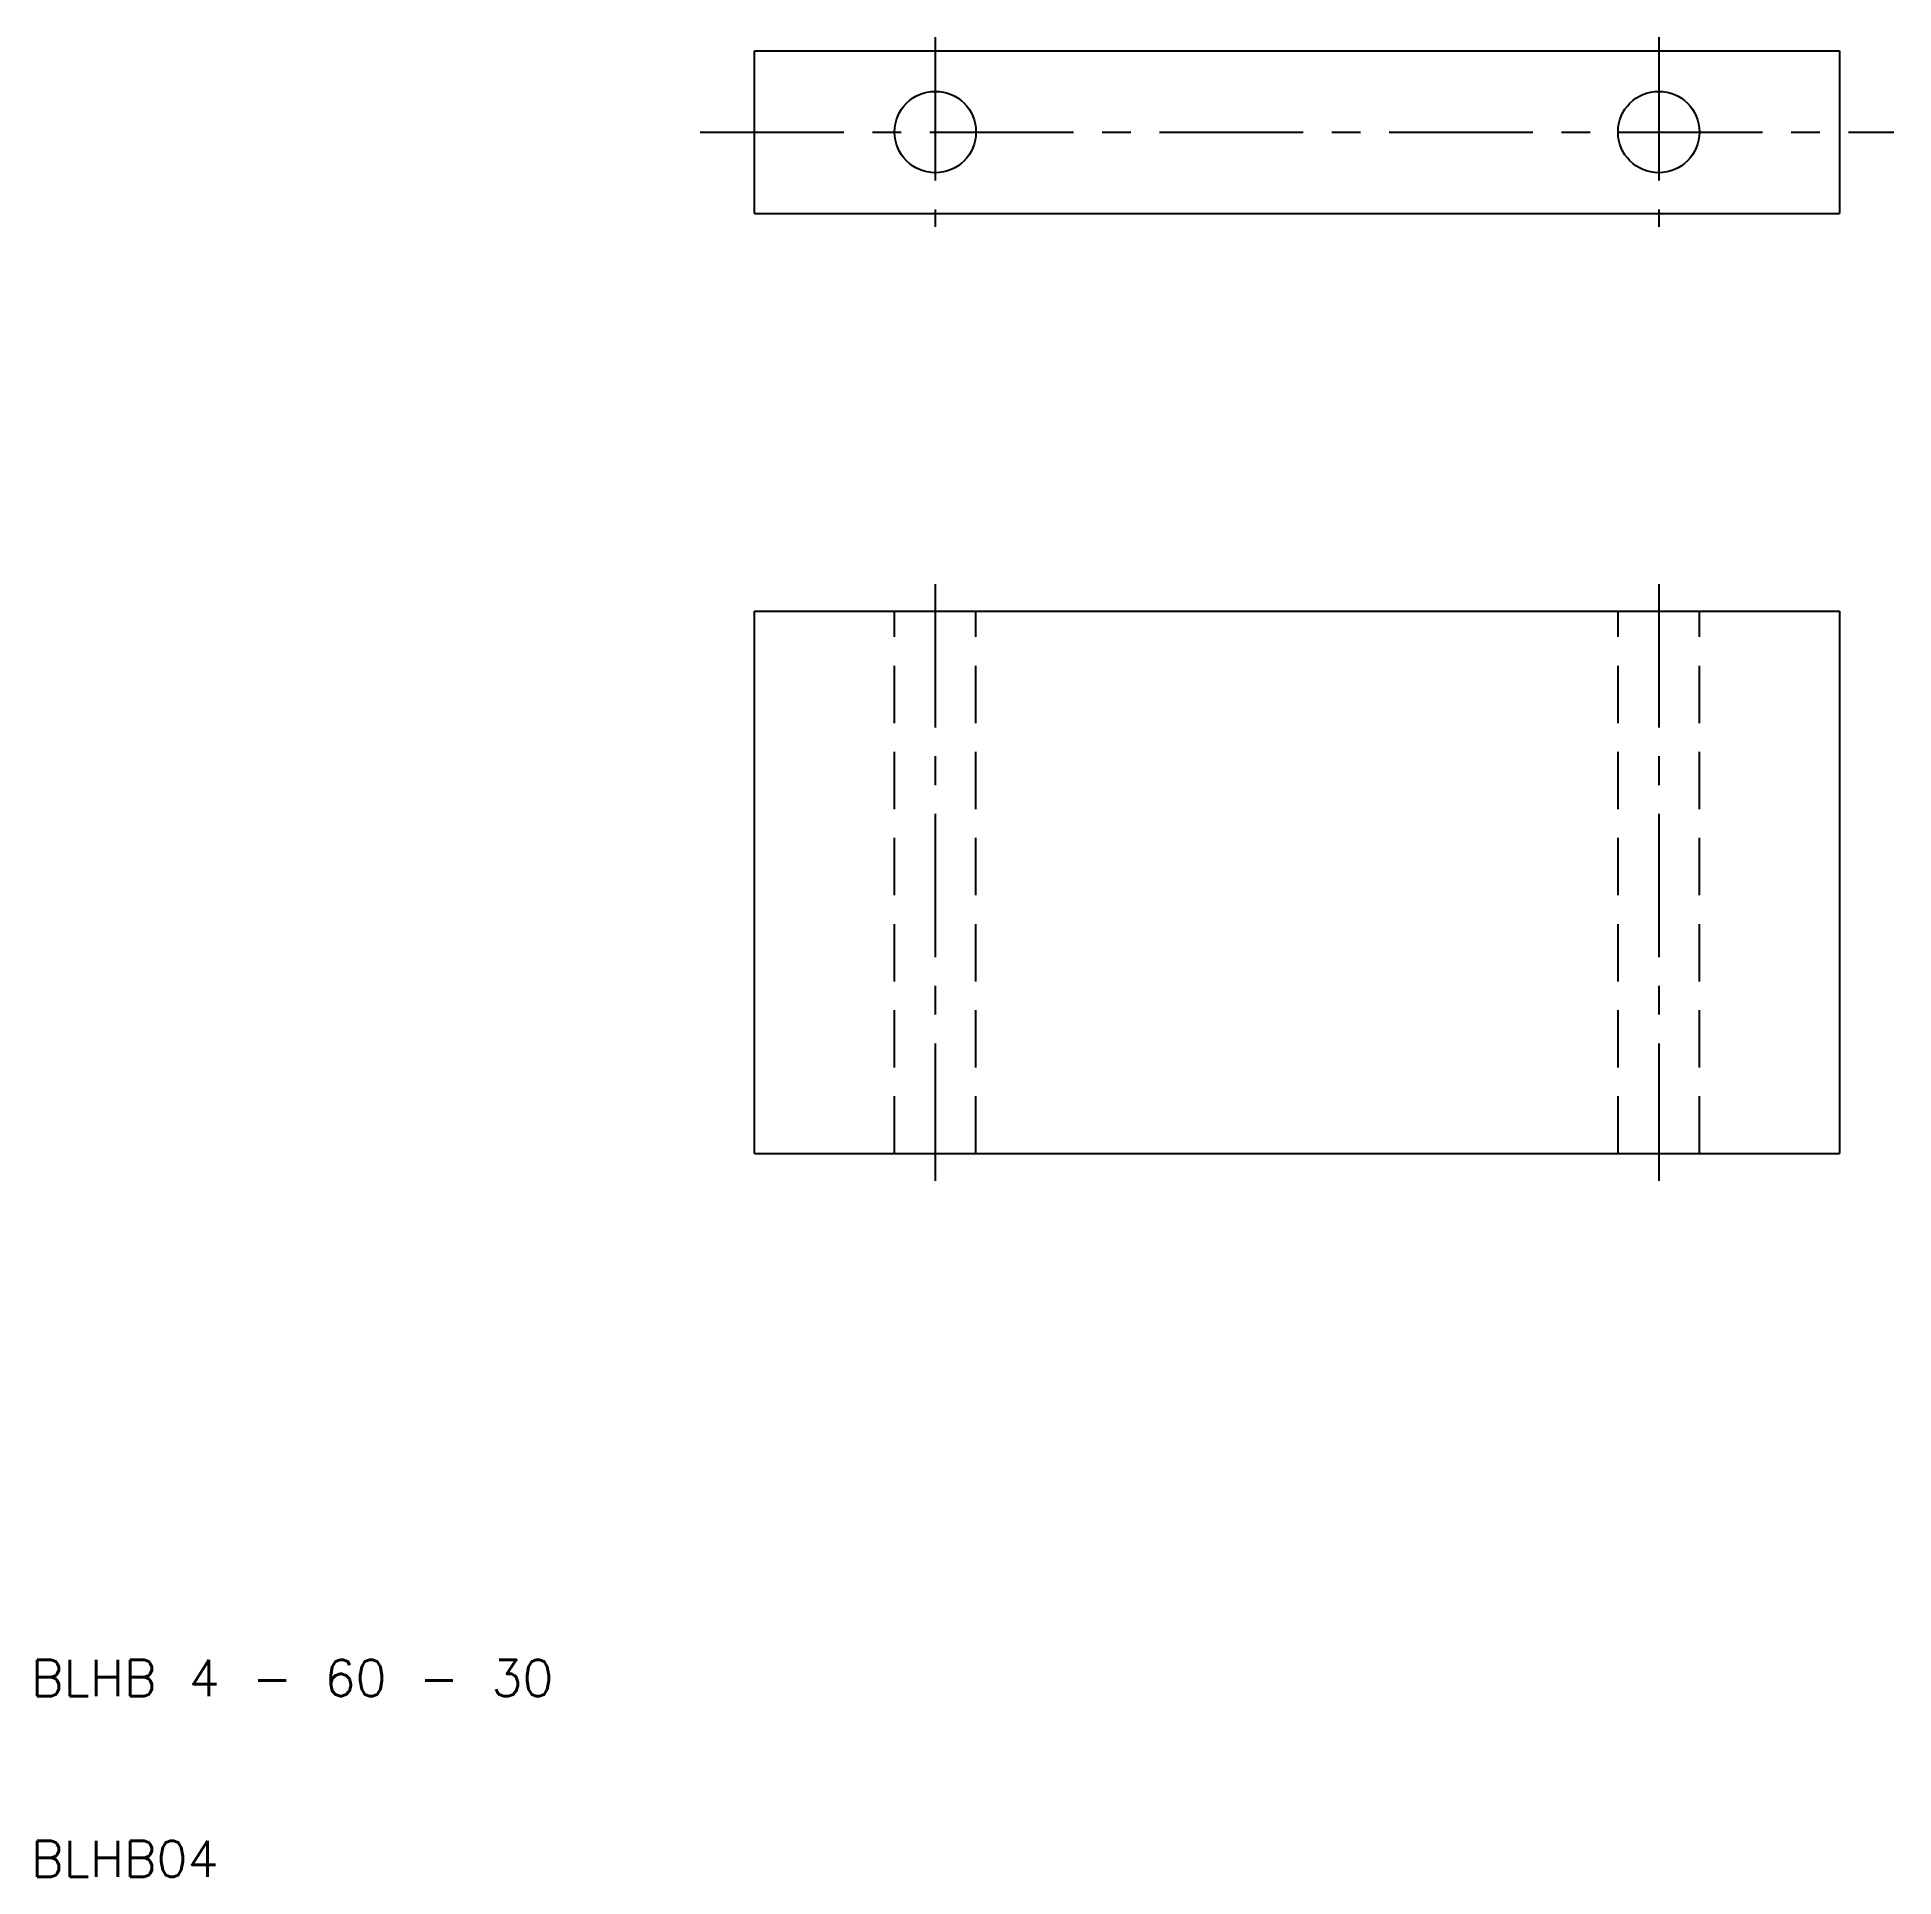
# Model space of a CAD drawing. Extents: x 10 to 113, y 10 to 112.
import ezdxf

# ---------------------------------------------------------------- set-up
doc = ezdxf.new("R2010")
doc.units = 0
doc.header["$LTSCALE"] = 0.25
doc.linetypes.add('CENTER', pattern=[50.8, 31.75, -6.35, 6.35, -6.35])
doc.linetypes.add('DASHED', pattern=[19.05, 12.7, -6.35])
doc.layers.get('0').update_dxf_attribs({"linetype": 'CONTINUOUS'})
doc.layers.add('CENTER', color=1, linetype='CENTER')
doc.styles.get("Standard").update_dxf_attribs({"font": 'txt.shx', "bigfont": 'extfont.shx'})

msp = doc.modelspace()

# ---------------------------------------------------------------- linework, layer by layer
for p, q in [((50, 111), (110, 111)), ((50, 102), (50, 111)), ((110, 111), (110, 102)), ((50, 102), (110, 102)), ((50, 80), (110, 80)), ((50, 50), (50, 80)), ((110, 80), (110, 50)), ((50, 50), (110, 50))]:
    msp.add_line(p, q)
at = {"color": 3, "linetype": 'DASHED'}
for p, q in [((57.75, 50), (57.75, 80)), ((62.25, 50), (62.25, 80)), ((97.75, 50), (97.75, 80)), ((102.25, 50), (102.25, 80))]:
    msp.add_line(p, q, dxfattribs=at)
for centre in [(60, 106.5), (100, 106.5)]:
    msp.add_circle(centre, 2.25)
at = {"layer": 'CENTER', "color": 1, "linetype": 'CENTER'}
for p, q in [((60, 111.75), (60, 101.25)), ((100, 111.75), (100, 101.25)), ((47, 106.5), (113, 106.5)), ((60, 81.5), (60, 48.5)), ((100, 81.5), (100, 48.5))]:
    msp.add_line(p, q, dxfattribs=at)

# ---------------------------------------------------------------- texts
for s, p in [('BLHB 4 - 60 - 30', (10, 20)), ('BLHB04', (10, 10))]:
    msp.add_text(s, height=2).set_placement(p)

doc.saveas('drawing.dxf')
